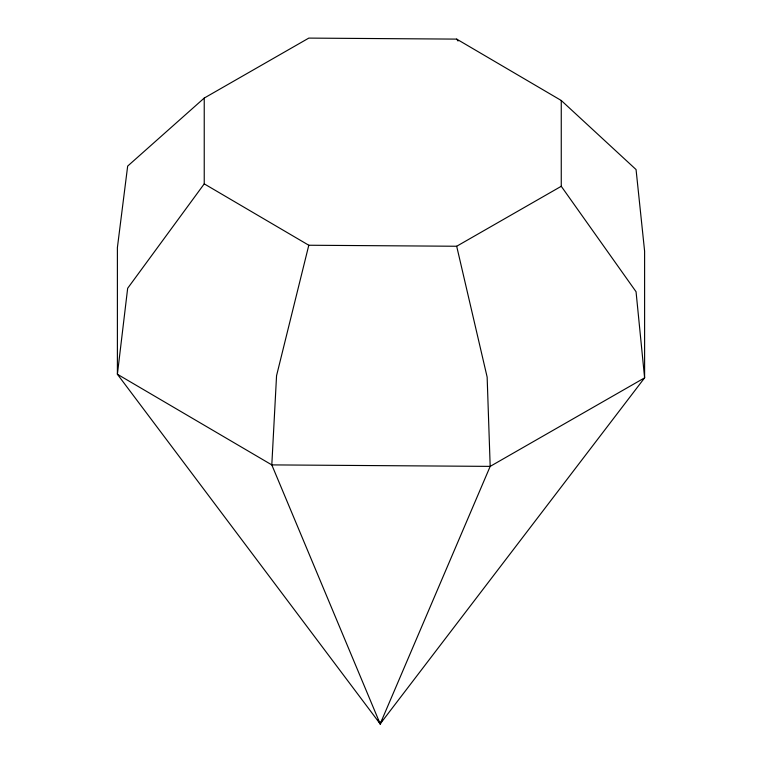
<?xml version="1.0" encoding="UTF-8"?>
<svg xmlns="http://www.w3.org/2000/svg" width="762" height="762" viewBox="0 0 762 762"><rect width="100%" height="100%" fill="white"/><g stroke="black" fill="none" stroke-linecap="round" stroke-linejoin="round"><path stroke-width="1.14" d="M561.261 100.489L561.261 186.29L636.051 291.732L644.604 377.847L490.185 466.382L271.805 464.896L117.396 374.256L127.664 288.274L204.235 183.861L204.235 98.06L308.81 38.1L456.695 39.11L561.261 100.489L636.06 169.555L644.604 251.155L644.604 377.847L380.181 723.9L117.396 374.256L117.396 247.564L127.664 166.097L204.235 98.06M204.235 183.861L308.8 245.24L276.558 375.676L271.805 464.896L380.181 723.9L382.505 719.747M377.885 719.728L380.181 723.9L490.185 466.382L487.147 377.114L456.686 246.25L561.261 186.29M308.8 245.24L456.686 246.25M456.695 39.11L458.048 41.024M379.733 721.566L380.181 723.9"/></g></svg>
